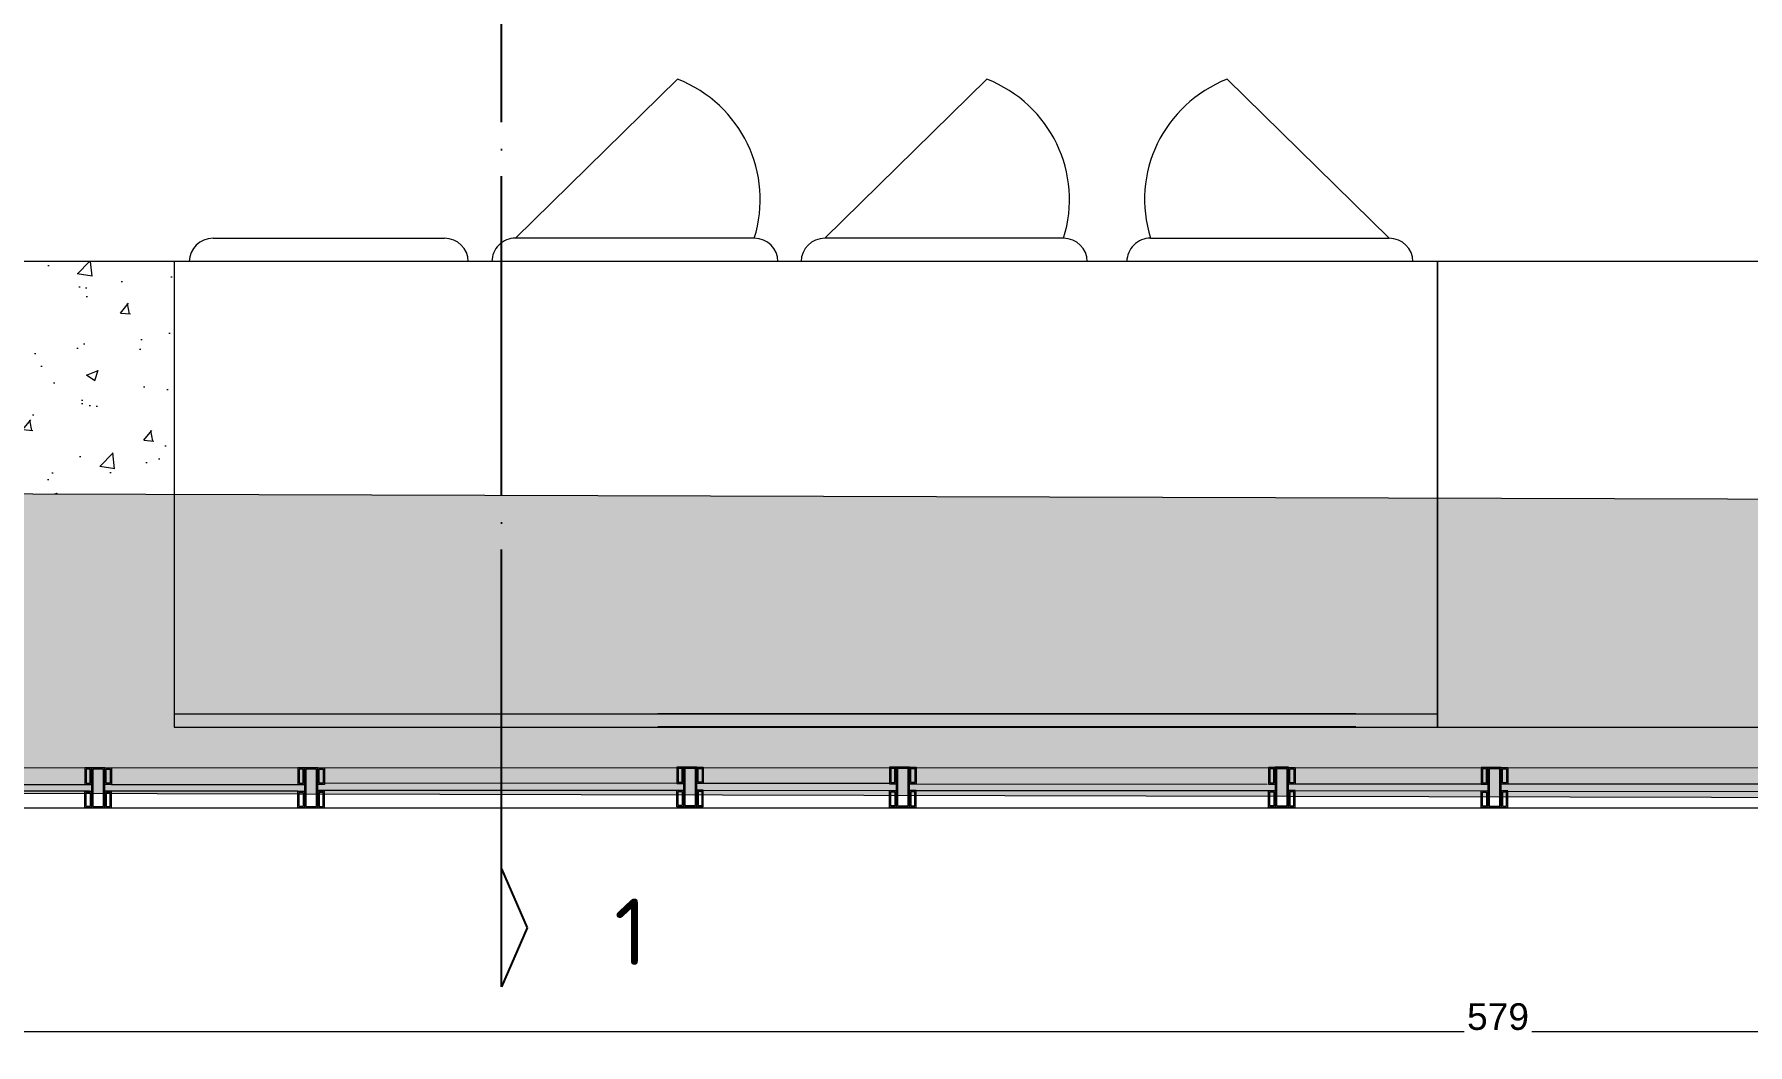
# Model space of a CAD drawing. Header units: millimetres. Extents: x 29001 to 40804, y -8833 to -5892.
# Drawn here: x 35456.4 to 35714.1, y -6390.6 to -6238.7 of the extents above; entities that cross this region are included whole.
import ezdxf

# ---------------------------------------------------------------- set-up
doc = ezdxf.new("R2010")
doc.units = ezdxf.units.MM
doc.linetypes.add('ACAD_ISO04W100', pattern=[30, 24, -3, 0, -3])
doc.linetypes.add('DASHDOT', pattern=[14, 12, -1, 0, -1])
doc.layers.get('0').update_dxf_attribs({"lineweight": 0})
doc.layers.get('Defpoints').update_dxf_attribs({"lineweight": 0})
for name, color, linetype, lineweight in [('Auto-Yazi', 7, 'Continuous', 0), ('xxx_Auto_Element_Dograma Cam', 140, 'Continuous', 0), ('xxx_Auto_Element_Dograma Metal', 211, 'Continuous', 0), ('xxx_Auto_Kaplama_Mermer', 23, 'Continuous', 0), ('xxx_Auto_Kaplama_Mermer Tarama @ 1', 45, 'Continuous', 0), ('xxx_Auto_Konstruksiyon_Metal Ince', 161, 'Continuous', 0), ('xxx_Auto_Olcu_Ic', 33, 'Continuous', 0)]:
    doc.layers.add(name, color=color, linetype=linetype, lineweight=lineweight)
doc.styles.add('AUTOBAN', font='')
doc.styles.add('standart 50', font='ARIALN.TTF', dxfattribs={"height": 10})
doc.styles.get('AUTOBAN').set_extended_font_data('Helvetica Normal Tr')
doc.dimstyles.new('AUTO_DIM_1-20', dxfattribs={"dimtxt": 4, "dimasz": 0.75, "dimexe": 2, "dimexo": 10, "dimgap": 0.2, "dimtad": 1, "dimdec": 0, "dimrnd": 0.5, "dimdsep": 46, "dimtxsty": 'AUTOBAN', "dimblk": 'ARCHTICK', "dimcen": 2, "dimclrd": 256, "dimclre": 256, "dimclrt": 256, "dimadec": 0, "dimazin": 0, "dimtfac": 1, "dimtdec": 0, "dimtix": 1, "dimtofl": 0, "dimtmove": 1, "dimatfit": 3, "dimfxl": 1, "dimtolj": 1, "dimtzin": 0, "dimlwd": -1, "dimlwe": -1, "dimarcsym": 0})

# ---------------------------------------------------------------- blocks, each defined once
blk = doc.blocks.new('hukj')
at = {"layer": 'xxx_Auto_Element_Dograma Cam'}
for p, q in [((106.55, -259.17), (49.92, -259.15)), ((50.92, -258.15), (106.66, -258.17)), ((137.88, -259.17), (108.88, -259.15)), ((109.88, -258.15), (138.88, -258.17)), ((229.88, -258.05), (283.68, -258.08)), ((230.16, -259.05), (283.96, -259.08)), ((286.88, -259.07), (315.88, -259.09)), ((316.88, -258.09), (287.88, -258.08)), ((319.2, -259.18), (373.2, -259.22)), ((372.88, -258.09), (319.88, -258.09))]:
    blk.add_line(p, q, dxfattribs=at)
for points in [[(140.88, -259), (194.88, -259.03)], [(195.88, -257.99), (141.88, -257.96)], [(197.88, -259.03), (227.76, -259.05)], [(226.88, -258), (198.08, -257.99)]]:
    blk.add_lwpolyline(points, dxfattribs=at)
at = {"layer": 'xxx_Auto_Element_Dograma Metal', "linetype": 'Continuous'}
for points in [[(106.88, -255.67), (105.88, -255.67), (105.88, -258.17), (106.88, -258.17)], [(106.68, -255.87), (106.08, -255.87), (106.08, -257.97), (106.68, -257.97)], [(106.88, -255.67), (106.88, -261.67), (108.88, -261.67), (108.88, -255.67)], [(107.08, -255.87), (107.08, -261.47), (108.68, -261.47), (108.68, -255.87)], [(108.88, -255.67), (109.88, -255.67), (109.88, -258.17), (108.88, -258.17)], [(109.08, -255.87), (109.68, -255.87), (109.68, -257.97), (109.08, -257.97)], [(138.88, -255.67), (137.88, -255.67), (137.88, -258.17), (138.88, -258.17)], [(138.68, -255.87), (138.08, -255.87), (138.08, -257.97), (138.68, -257.97)], [(138.88, -255.67), (138.88, -261.67), (140.88, -261.67), (140.88, -255.67)], [(139.08, -255.87), (139.08, -261.47), (140.68, -261.47), (140.68, -255.87)], [(140.88, -255.67), (141.88, -255.67), (141.88, -258.17), (140.88, -258.17)], [(141.08, -255.87), (141.68, -255.87), (141.68, -257.97), (141.08, -257.97)], [(195.88, -255.53), (194.88, -255.53), (194.88, -257.99), (195.88, -257.99)], [(195.68, -255.73), (195.08, -255.73), (195.08, -257.79), (195.68, -257.79)], [(195.88, -255.53), (195.88, -261.53), (197.88, -261.53), (197.88, -255.53)], [(196.08, -255.73), (196.08, -261.33), (197.68, -261.33), (197.68, -255.73)], [(197.88, -255.53), (198.88, -255.53), (198.88, -257.99), (197.88, -257.99)], [(198.08, -255.73), (198.68, -255.73), (198.68, -257.79), (198.08, -257.79)], [(227.88, -255.55), (226.88, -255.55), (226.88, -258.05), (227.88, -258.05)], [(227.68, -255.75), (227.08, -255.75), (227.08, -257.85), (227.68, -257.85)], [(227.88, -255.55), (227.88, -261.55), (229.88, -261.55), (229.88, -255.55)], [(228.08, -255.75), (228.08, -261.35), (229.68, -261.35), (229.68, -255.75)], [(229.88, -255.55), (230.88, -255.55), (230.88, -258.05), (229.88, -258.05)], [(230.08, -255.75), (230.68, -255.75), (230.68, -257.85), (230.08, -257.85)], [(284.88, -255.58), (283.88, -255.58), (283.88, -258.08), (284.88, -258.08)], [(284.68, -255.78), (284.08, -255.78), (284.08, -257.88), (284.68, -257.88)], [(284.88, -255.57), (284.88, -261.57), (286.88, -261.57), (286.88, -255.57)], [(285.08, -255.78), (285.08, -261.38), (286.68, -261.38), (286.68, -255.78)], [(286.88, -255.58), (287.88, -255.58), (287.88, -258.08), (286.88, -258.08)], [(287.08, -255.78), (287.68, -255.78), (287.68, -257.88), (287.08, -257.88)], [(316.88, -255.59), (315.88, -255.59), (315.88, -258.09), (316.88, -258.09)], [(316.68, -255.79), (316.08, -255.79), (316.08, -257.89), (316.68, -257.89)], [(316.88, -255.59), (316.88, -261.59), (318.88, -261.59), (318.88, -255.59)], [(317.08, -255.79), (317.08, -261.39), (318.68, -261.39), (318.68, -255.79)], [(318.88, -255.59), (319.88, -255.59), (319.88, -258.09), (318.88, -258.09)], [(319.08, -255.79), (319.68, -255.79), (319.68, -257.89), (319.08, -257.89)], [(106.88, -261.67), (105.88, -261.67), (105.88, -259.17), (106.88, -259.17)], [(106.68, -261.47), (106.08, -261.47), (106.08, -259.37), (106.68, -259.37)], [(108.88, -261.67), (109.88, -261.67), (109.88, -259.17), (108.88, -259.17)], [(109.08, -261.47), (109.68, -261.47), (109.68, -259.37), (109.08, -259.37)], [(138.88, -261.67), (137.88, -261.67), (137.88, -259.17), (138.88, -259.17)], [(138.68, -261.47), (138.08, -261.47), (138.08, -259.37), (138.68, -259.37)], [(140.88, -261.67), (141.88, -261.67), (141.88, -259.17), (140.88, -259.17)], [(141.08, -261.47), (141.68, -261.47), (141.68, -259.37), (141.08, -259.37)], [(195.88, -261.53), (194.88, -261.53), (194.88, -259.03), (195.88, -259.03)], [(195.68, -261.33), (195.08, -261.33), (195.08, -259.23), (195.68, -259.23)], [(197.88, -261.53), (198.88, -261.53), (198.88, -259.03), (197.88, -259.03)], [(198.08, -261.33), (198.68, -261.33), (198.68, -259.23), (198.08, -259.23)], [(227.88, -261.55), (226.88, -261.55), (226.88, -259.05), (227.88, -259.05)], [(227.68, -261.35), (227.08, -261.35), (227.08, -259.25), (227.68, -259.25)], [(229.88, -261.55), (230.88, -261.55), (230.88, -259.05), (229.88, -259.05)], [(230.08, -261.35), (230.68, -261.35), (230.68, -259.25), (230.08, -259.25)], [(284.88, -261.58), (283.88, -261.58), (283.88, -259.08), (284.88, -259.08)], [(284.68, -261.38), (284.08, -261.38), (284.08, -259.28), (284.68, -259.28)], [(286.88, -261.58), (287.88, -261.58), (287.88, -259.08), (286.88, -259.08)], [(287.08, -261.38), (287.68, -261.38), (287.68, -259.28), (287.08, -259.28)], [(316.88, -261.59), (315.88, -261.59), (315.88, -259.09), (316.88, -259.09)], [(316.68, -261.39), (316.08, -261.39), (316.08, -259.29), (316.68, -259.29)], [(318.88, -261.59), (319.88, -261.59), (319.88, -259.09), (318.88, -259.09)], [(319.08, -261.39), (319.68, -261.39), (319.68, -259.29), (319.08, -259.29)]]:
    blk.add_lwpolyline(points, close=True, dxfattribs=at)
at = {"layer": 'xxx_Auto_Konstruksiyon_Metal Ince', "linetype": 'Continuous', "ltscale": 20}
for points in [[(-3, 0), (-3, -236.69, 0.39745), (23.45, -261.67), (584.21, -261.68, 0.31463), (607.76, -238.99), (607.76, 1.99)], [(601.76, 2), (601.76, -238.37, -0.302462), (583.72, -255.68), (23.46, -255.67, -0.395265), (3, -236.51), (3, 0)]]:
    blk.add_lwpolyline(points, format="xyb", dxfattribs=at)
blk = doc.blocks.new('_ArchTick')
at = {"color": 0, "linetype": 'ByBlock', "const_width": 0.15}
blk.add_lwpolyline([(-0.5, -0.5), (0.5, 0.5)], dxfattribs=at)
blk = doc.blocks.new('*D305')
at = {"layer": 'Defpoints', "color": 0, "transparency": 16777216}
for p in [(35965.93, -6309.29, 0.02), (35387.19, -6370.62), (35965.93, -6388.56)]:
    blk.add_point(p, dxfattribs=at)
at = {"layer": 'xxx_Auto_Olcu_Ic', "transparency": 16777216}
for p, q in [((35965.93, -6319.29), (35965.93, -6390.56)), ((35387.19, -6380.62), (35387.19, -6390.56)), ((35387.19, -6388.56), (35965.93, -6388.56))]:
    blk.add_line(p, q, dxfattribs=at)
at = {"layer": 'xxx_Auto_Olcu_Ic', "transparency": 16777216, "xscale": 0.75, "yscale": 0.75, "zscale": 0.75, "rotation": 180}
blk.add_blockref('_ArchTick', (35387.19, -6388.56), dxfattribs=at)
at = {"layer": 'xxx_Auto_Olcu_Ic', "transparency": 16777216, "xscale": 0.75, "yscale": 0.75, "zscale": 0.75}
blk.add_blockref('_ArchTick', (35965.93, -6388.56), dxfattribs=at)
at = {"layer": 'xxx_Auto_Olcu_Ic', "transparency": 16777216, "insert": (35676.56, -6386.36), "char_height": 4, "attachment_point": 5, "style": 'AUTOBAN', "bg_fill": 3, "box_fill_scale": 1.1, "bg_fill_color": 256, "bg_fill_true_color": 13158600, "bg_fill_transparency": 0}
blk.add_mtext('\\A1;579', dxfattribs=at)

msp = doc.modelspace()

# ---------------------------------------------------------------- hatches: boundary and pattern name
at = {"true_color": 0x6e6e6e}
h = msp.add_hatch(dxfattribs=at)
h.set_pattern_fill('AR-CONC', color=8, scale=0.1)
h.set_pattern_definition([(50, (36900.008, 62824.838), (18.218467, -1.5939086), [1.905, -20.955]), (355, (36900.008, 62824.838), (-3.524342, 19.1056845), [1.524, -16.7640584]), (100.451445, (36901.526, 62824.705), (14.6941247, 17.511775), [1.619001, -17.8090245]), (46.1842, (36900.008, 62829.918), (27.107904, -4.204233), [2.8575, -31.4325]), (96.635558, (36902.267, 62829.567), (23.740413, 24.742612), [2.428502, -26.713561]), (351.18415, (36900.008, 62829.918), (23.740413, 24.742612), [2.285997, -25.145973]), (21, (36902.548, 62828.648), (15.161439, -10.2265198), [1.905, -20.955]), (326, (36902.548, 62828.648), (6.180203, 18.4187966), [1.524, -16.764]), (71.451445, (36903.811, 62827.796), (21.341642, 8.192277), [1.619001, -17.808994]), (37.5, (36900.008, 62824.838), (0.3088603, 8.4555039), [0, -16.5608, 0, -17.018, 0, -16.8275]), (7.5, (36900.008, 62824.838), (6.6819663, 10.0180575), [0, -9.7028, 0, -16.1798, 0, -6.4135]), (327.5, (36894.344, 62824.838), (13.5590595, -0.5728744), [0, -6.35, 0, -19.812, 0, -26.289]), (317.5, (36891.804, 62824.838), (14.8129181, 2.5426491), [0, -8.255, 0, -13.1572, 0, -18.669])])
h.paths.add_polyline_path([(35477.44, -6272.86), (35422.16, -6272.86), (35387.18, -6272.86), (35387.19, -6293.4, 0.347843), (35399.99, -6307.64), (35405.18, -6307.64), (35477.44, -6307.85)])
at = {"layer": 'xxx_Auto_Kaplama_Mermer Tarama @ 1', "true_color": 0xb0a4a0}
h = msp.add_hatch(dxfattribs=at)
h.set_pattern_fill('DOTS', color=253, scale=1.5, angle=540)
h.set_pattern_definition([(180, (-5781.235, 47363.3157), (-1.190625, -2.38125), [0, -2.38125])])
edge = h.paths.add_edge_path()
edge.add_line((35342.17, -6093.3), (35963.51, -6093.3))
edge.add_line((35963.51, -6093.3), (35963.51, -6102.8))
edge.add_line((35963.51, -6102.8), (35352.16, -6102.8))
edge.add_line((35352.16, -6102.8), (35352.16, -6247.8))
edge.add_line((35352.16, -6247.8), (35387.16, -6247.8))
edge.add_line((35387.16, -6247.8), (35387.19, -6270.4))
edge.add_line((35387.19, -6270.4), (35387.19, -6293.4))
edge.add_arc((35402.58, -6292.44), 15.42, 183.5929, 227.6554)
edge.add_arc((35402.58, -6292.44), 15.42, 227.6554, 260.3124)
edge.add_line((35399.99, -6307.64), (35965.93, -6309.29))
edge.add_line((35965.93, -6309.29), (35965.93, -6315.94))
edge.add_line((35965.93, -6315.94), (35965.93, -6331.29))
edge.add_arc((35937.9, -6325.77), 28.56, 279.0097, 348.8638, ccw=False)
edge.add_line((35942.38, -6353.98), (35883.38, -6353.84))
edge.add_line((35883.38, -6353.84), (35875.45, -6353.82))
edge.add_line((35875.45, -6353.82), (35368.63, -6352.61))
edge.add_arc((35368.62, -6326.11), 26.5, 183.3004, 270.0252, ccw=False)
edge.add_line((35342.17, -6327.64), (35342.17, -6093.3))

# ---------------------------------------------------------------- linework, layer by layer
at = {"color": 251, "linetype": 'Continuous'}
for p, q in [((35528.81, -6269.36, 0.02), (35553.17, -6245.45, 0.02)), ((35575.32, -6269.36, 0.02), (35599.69, -6245.45, 0.02)), ((35660.19, -6269.36, 0.02), (35635.83, -6245.45, 0.02)), ((35483.3, -6269.36, 0.02), (35518.11, -6269.36, 0.02)), ((35564.7, -6269.36, 0.02), (35528.81, -6269.36, 0.02)), ((35611.21, -6269.36, 0.02), (35575.32, -6269.36, 0.02)), ((35624.31, -6269.36, 0.02), (35660.19, -6269.36, 0.02))]:
    msp.add_line(p, q, dxfattribs=at)
at = {"color": 8, "true_color": 0x6e6e6e}
for p, q in [((35477.44, -6272.86, 0.02), (35422.16, -6272.86, 0.02)), ((35667.48, -6272.86, 0.02), (35667.48, -6342.86, 0.02)), ((35550.18, -6340.8, 0.02), (35655.18, -6340.8, 0.02)), ((35655.18, -6342.8, 0.02), (35550.18, -6342.8, 0.02))]:
    msp.add_line(p, q, dxfattribs=at)
at = {"color": 8, "linetype": 'Continuous', "true_color": 0x6e6e6e}
msp.add_line((35477.44, -6272.8, 0.02), (35477.44, -6342.8, 0.02), dxfattribs=at)
at = {"color": 4, "linetype": 'Continuous'}
for p, q in [((35477.44, -6272.86, 0.02), (35477.44, -6342.86, 0.02)), ((35667.48, -6272.86, 0.02), (35477.44, -6272.86, 0.02)), ((35667.48, -6342.86, 0.02), (35667.48, -6272.86, 0.02)), ((35477.44, -6340.86, 0.02), (35667.48, -6340.86, 0.02)), ((35477.44, -6342.86, 0.02), (35667.48, -6342.86, 0.02))]:
    msp.add_line(p, q, dxfattribs=at)
at = {"color": 8, "true_color": 0x6e6e6e, "elevation": 0.02}
msp.add_lwpolyline([(35667.48, -6342.86), (35767.48, -6342.86), (35767.48, -6272.86), (35667.48, -6272.86)], close=True, dxfattribs=at)
at = {"color": 251, "linetype": 'Continuous'}
for centre, major_axis, start_param, end_param in [((35545.71, -6263.54, 0.02), (19.89, 0), -0.302689, 1.186214), ((35592.22, -6263.54, 0.02), (-19.89, 0), 2.838903, 4.327806), ((35643.29, -6263.54, 0.02), (-19.89, 0), -1.186214, 0.302689), ((35483.3, -6272.86, 0.02), (-3.57, 0), 4.712389, 6.283185), ((35518.11, -6272.86, 0.02), (-3.57, 0), 3.141593, 4.712389), ((35528.81, -6272.86, 0.02), (3.57, 0), 1.570796, 3.141593), ((35564.7, -6272.86, 0.02), (-3.57, 0), 3.141593, 4.712389), ((35575.32, -6272.86, 0.02), (-3.57, 0), 4.712389, 6.283185), ((35611.21, -6272.86, 0.02), (-3.57, 0), 3.141593, 4.712389), ((35624.31, -6272.86, 0.02), (3.57, 0), 1.570796, 3.141593), ((35660.19, -6272.86, 0.02), (-3.57, 0), 3.141593, 4.712389)]:
    msp.add_ellipse(centre, major_axis=major_axis, ratio=0.981354, start_param=start_param, end_param=end_param, dxfattribs=at)
at = {"layer": 'Auto-Yazi', "color": 4, "linetype": 'DASHDOT', "lineweight": -3, "ltscale": 4, "elevation": 0.02}
msp.add_lwpolyline([(35526.69, -6364.13), (35526.69, -5976.5)], dxfattribs=at)
at = {"layer": 'Auto-Yazi', "color": 4, "linetype": 'ACAD_ISO04W100', "lineweight": -3, "elevation": 0.02}
msp.add_lwpolyline([(35526.69, -6381.88), (35526.69, -6364.13), (35530.55, -6373.01), (35526.69, -6381.88)], dxfattribs=at)
at = {"layer": 'xxx_Auto_Kaplama_Mermer', "elevation": 0.02}
msp.add_lwpolyline([(35342.17, -6093.3), (35963.51, -6093.3), (35963.51, -6102.8), (35352.16, -6102.8), (35352.16, -6247.8), (35387.16, -6247.8), (35387.19, -6293.4), (35387.19, -6293.4, 0.347843), (35399.99, -6307.64), (35405.18, -6307.64), (35965.93, -6309.29), (35965.93, -6322.58), (35965.93, -6331.29, -0.138789), (35958.84, -6345.01, -0.20399), (35942.38, -6353.98), (35368.62, -6352.61, -0.39745), (35342.17, -6327.64), (35342.17, -6093.3)], format="xyb", dxfattribs=at)

# ---------------------------------------------------------------- block references
at = {"color": 6}
msp.add_blockref('hukj', (35358.16, -6093.3, 0.02), dxfattribs=at)

# ---------------------------------------------------------------- texts
at = {"layer": 'Auto-Yazi', "color": 4, "linetype": 'ACAD_ISO04W100', "lineweight": 30, "insert": (35543.62, -6368.59, 0.02), "char_height": 10, "width": 46.7541, "attachment_point": 1, "style": 'standart 50'}
msp.add_mtext('{\\fISOCPEUR|b0|i0|c162|p34;1}', dxfattribs=at)

# ---------------------------------------------------------------- next in the draw order: dimensions: what is measured, and where the dimension line sits
at = {"layer": 'xxx_Auto_Olcu_Ic'}
dim = msp.add_linear_dim(base=(35965.93, -6388.56), p1=(35387.19, -6370.62), p2=(35965.93, -6309.29, 0.02), dimstyle='AUTO_DIM_1-20', override={"dimtfill": 1}, dxfattribs=at)
dim.commit()
dim.dimension.update_dxf_attribs({"geometry": '*D305', "text_midpoint": (35676.56, -6386.36)})

doc.saveas('drawing.dxf')
